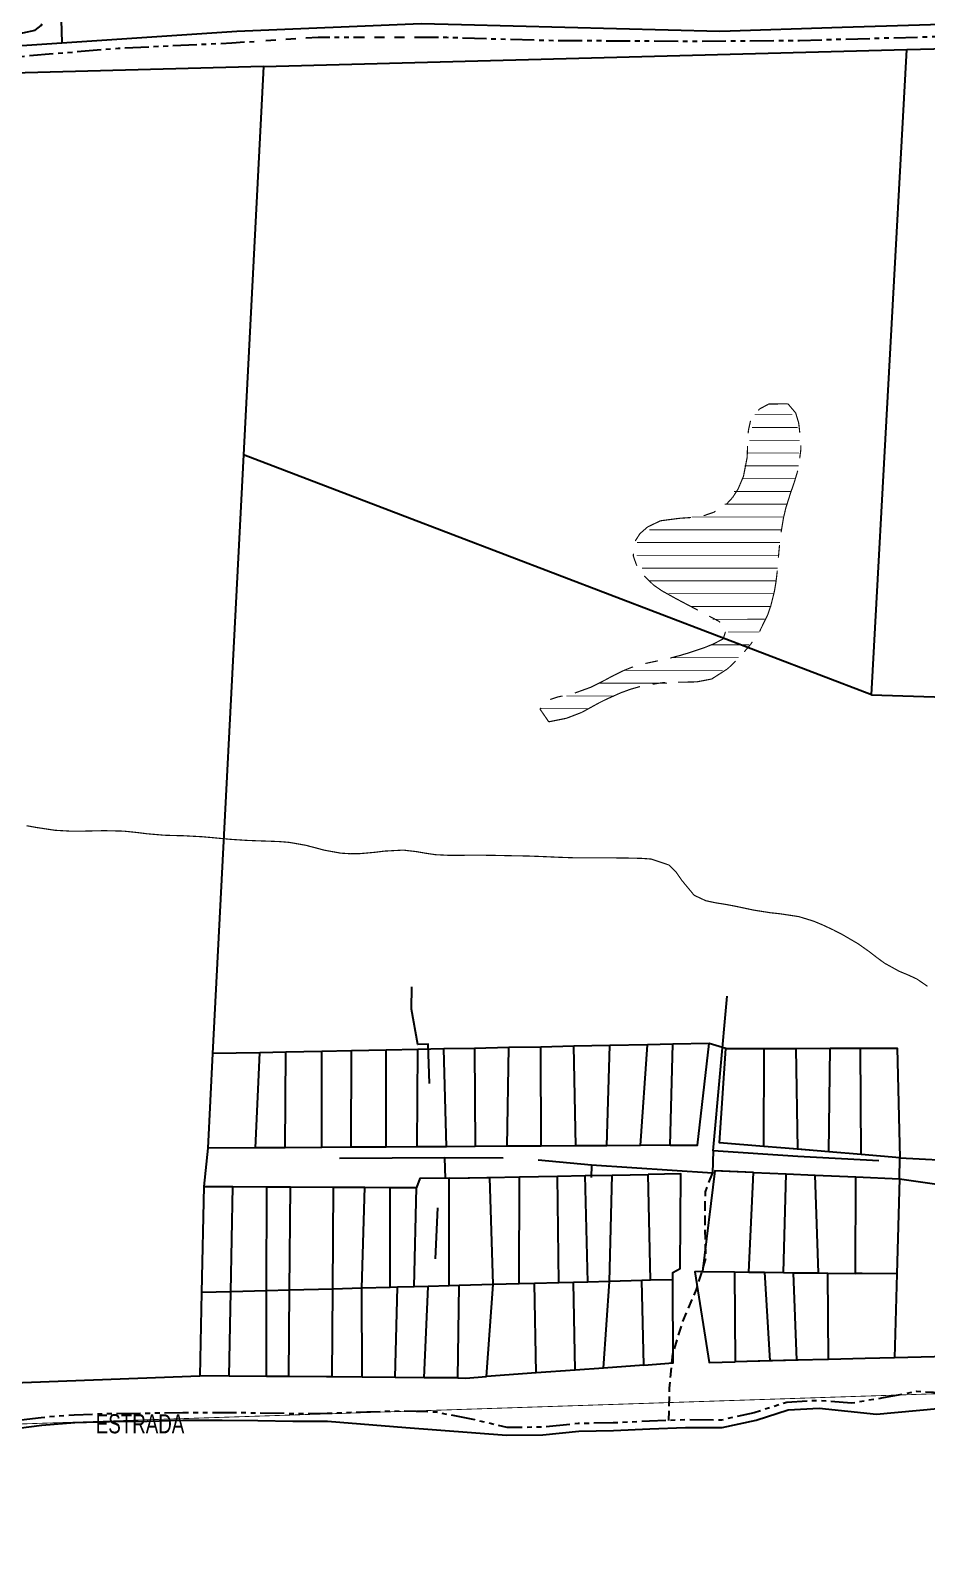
# Model space of a CAD drawing. Extents: x 204381 to 207261, y 4847713 to 4851061.
# Drawn here: x 204759.9 to 204900.2, y 4848399.6 to 4848637 of the extents above; entities that cross this region are included whole.
import ezdxf

# ---------------------------------------------------------------- set-up
doc = ezdxf.new("R2010")
doc.units = 0
doc.header["$LTSCALE"] = 1.5
doc.header["$MEASUREMENT"] = 0
doc.linetypes.add('PHANTOMX2', pattern=[5, 2.5, -0.5, 0.5, -0.5, 0.5, -0.5])
doc.linetypes.add('TRACO_15', pattern=[3, 2, -1])
for name, color, linetype in [('CD-MALHA-LOTES', 40, 'CONTINUOUS'), ('HD-CURSO-PERENE', 170, 'CONTINUOUS'), ('HD-HACH-HIDROG', 160, 'CONTINUOUS'), ('HD-LAGOS-INTER', 170, 'CONTINUOUS'), ('LM-LIM-SETOR-FISCAL', 7, 'CONTINUOUS'), ('RU-QUADRAS', 210, 'CONTINUOUS'), ('SV-CAMINHO-TRILHA', 20, 'CONTINUOUS'), ('SV-EIXO-ROD-ESTR', 7, 'CONTINUOUS'), ('SV-EIXO-RUA-N-PAV', 6, 'CONTINUOUS'), ('SV-EST-M-N-PAV', 1, 'PHANTOMX2'), ('SV-ESTIVAS', 7, 'CONTINUOUS'), ('SV-RUA-NAO-PAV-S-GUIA-C-GUIA', 7, 'PHANTOMX2'), ('SV-TXT-EST-M-N-PAV', 7, 'CONTINUOUS')]:
    doc.layers.add(name, color=color, linetype=linetype)
doc.styles.add('ARIAL', font='ARIAL.TTF')
doc.linetypes.add('Limite', pattern='A,20,-3,[130,ltypeshp.shx,S=6.35,R=0,X=0,Y=0],-3,20', length=46)

# ---------------------------------------------------------------- blocks, each defined once
blk = doc.blocks.new('*X24')
at = {"layer": 'HD-HACH-HIDROG', "const_width": 0.13}
for points in [[(204872.860734, 4848574.822153), (204879.998553, 4848574.822224)], [(204873.293567, 4848576.82219), (204879.172206, 4848576.822249)], [(204872.427901, 4848572.822115), (204880.334317, 4848572.822194)], [(204872.032366, 4848570.822078), (204880.232813, 4848570.82216)], [(204871.688321, 4848568.822042), (204880.131308, 4848568.822126)], [(204871.344276, 4848566.822005), (204879.601911, 4848566.822088)], [(204868.57536, 4848562.821912), (204878.362989, 4848562.82201)], [(204870.031524, 4848564.821959), (204878.950709, 4848564.822048)], [(204863.431216, 4848560.821827), (204877.93777, 4848560.821972)], [(204856.773566, 4848558.821728), (204877.512551, 4848558.821935)], [(204854.860233, 4848556.821676), (204877.210729, 4848556.821899)], [(204854.800304, 4848554.821642), (204877.028693, 4848554.821864)], [(204855.616264, 4848552.821617), (204876.846657, 4848552.821829)], [(204856.858115, 4848550.821597), (204876.530562, 4848550.821793)], [(204859.812484, 4848548.821593), (204876.196627, 4848548.821757)], [(204863.288764, 4848546.821595), (204875.657455, 4848546.821719)], [(204866.673034, 4848544.821596), (204874.821029, 4848544.821677)], [(204869.093837, 4848542.821587), (204873.984603, 4848542.821636)], [(204866.486204, 4848540.821528), (204872.389242, 4848540.821587)], [(204853.020409, 4848536.821327), (204868.27864, 4848536.82148)], [(204860.186096, 4848538.821432), (204870.783714, 4848538.821538)], [(204848.923754, 4848534.821253), (204859.565701, 4848534.82136)], [(204843.786679, 4848532.821169), (204851.218235, 4848532.821243)], [(204839.744784, 4848530.821095), (204847.298475, 4848530.821171)]]:
    blk.add_lwpolyline(points, dxfattribs=at)
blk = doc.blocks.new('*X35')
at = {"layer": 'HD-HACH-HIDROG', "const_width": 0.13}
for points in [[(204872.860734, 4848574.822153), (204879.998553, 4848574.822224)], [(204873.293567, 4848576.82219), (204879.172206, 4848576.822249)], [(204872.427901, 4848572.822115), (204880.334317, 4848572.822194)], [(204872.032366, 4848570.822078), (204880.232813, 4848570.82216)], [(204871.688321, 4848568.822042), (204880.131308, 4848568.822126)], [(204871.344276, 4848566.822005), (204879.601911, 4848566.822088)], [(204868.57536, 4848562.821912), (204878.362989, 4848562.82201)], [(204870.031524, 4848564.821959), (204878.950709, 4848564.822048)], [(204863.431216, 4848560.821827), (204877.93777, 4848560.821972)], [(204856.773566, 4848558.821728), (204877.512551, 4848558.821935)], [(204854.860233, 4848556.821676), (204877.210729, 4848556.821899)], [(204854.800304, 4848554.821642), (204877.028693, 4848554.821864)], [(204855.616264, 4848552.821617), (204876.846657, 4848552.821829)], [(204856.858115, 4848550.821597), (204876.530562, 4848550.821793)], [(204859.812484, 4848548.821593), (204876.196627, 4848548.821757)], [(204863.288764, 4848546.821595), (204875.657455, 4848546.821719)], [(204866.673034, 4848544.821596), (204874.821029, 4848544.821677)], [(204869.093837, 4848542.821587), (204873.984603, 4848542.821636)], [(204866.486204, 4848540.821528), (204872.389242, 4848540.821587)], [(204853.020409, 4848536.821327), (204868.27864, 4848536.82148)], [(204860.186096, 4848538.821432), (204870.783714, 4848538.821538)], [(204848.923754, 4848534.821253), (204859.565701, 4848534.82136)], [(204843.786679, 4848532.821169), (204851.218235, 4848532.821243)], [(204839.744784, 4848530.821095), (204847.298475, 4848530.821171)]]:
    blk.add_lwpolyline(points, dxfattribs=at)

msp = doc.modelspace()

# ---------------------------------------------------------------- linework, layer by layer
at = {"layer": 'CD-MALHA-LOTES'}
for points in [[(204897.1, 4848633.96), (204911.9, 4848634.35)], [(204796.42, 4848631.3), (204897.1, 4848633.96)], [(204891.54, 4848533.02), (204897.1, 4848633.96)], [(204796.42, 4848631.3), (204690.33, 4848628.49), (204691.88, 4848607.22), (204693.74, 4848567.6), (204694.41, 4848538.18), (204694.42, 4848504.26), (204687.26, 4848471.66), (204682.91, 4848456.48), (204671.28, 4848422.09), (204786.45, 4848426.43)], [(204796.42, 4848631.3), (204793.28, 4848570.55)], [(204793.28, 4848570.55), (204788.43, 4848476.85)], [(204891.54, 4848533.02), (204793.28, 4848570.55)], [(204891.54, 4848533.02), (204906.34, 4848532.53)], [(204815.6, 4848477.4), (204810.18, 4848477.29)], [(204820.54, 4848477.5), (204815.6, 4848477.4)], [(204815.61, 4848462.23), (204815.6, 4848477.4)], [(204820.43, 4848462.26), (204820.54, 4848477.5)], [(204824.63, 4848477.59), (204820.54, 4848477.5)], [(204829.43, 4848477.68), (204824.63, 4848477.59)], [(204825.05, 4848462.29), (204824.63, 4848477.59)], [(204834.82, 4848477.79), (204829.43, 4848477.68)], [(204829.43, 4848477.68), (204829.55, 4848462.32)], [(204834.51, 4848462.35), (204834.82, 4848477.79)], [(204839.79, 4848477.89), (204834.82, 4848477.79)], [(204844.98, 4848478), (204839.79, 4848477.89)], [(204839.85, 4848462.39), (204839.79, 4848477.89)], [(204850.6, 4848478.11), (204844.98, 4848478)], [(204845.27, 4848462.42), (204844.98, 4848478)], [(204850.14, 4848462.45), (204850.6, 4848478.11)], [(204856.52, 4848478.23), (204850.6, 4848478.11)], [(204855.4, 4848462.48), (204856.52, 4848478.23)], [(204860.46, 4848478.31), (204856.52, 4848478.23)], [(204860.03, 4848462.51), (204864.34, 4848462.54), (204866.13, 4848478.43)], [(204860.03, 4848462.51), (204860.46, 4848478.31)], [(204866.13, 4848478.43), (204860.46, 4848478.31)], [(204868.74, 4848477.66), (204866.13, 4848478.43)], [(204874.7, 4848462.32), (204867.77, 4848462.9), (204868.74, 4848477.66)], [(204868.74, 4848477.66), (204874.75, 4848477.67)], [(204874.7, 4848462.32), (204874.75, 4848477.67)], [(204874.75, 4848477.67), (204879.76, 4848477.68)], [(204879.76, 4848477.68), (204885.11, 4848477.69)], [(204880.03, 4848461.88), (204879.76, 4848477.68)], [(204884.86, 4848461.48), (204885.11, 4848477.69)], [(204885.11, 4848477.69), (204889.82, 4848477.69)], [(204889.82, 4848477.69), (204895.56, 4848477.7), (204896.01, 4848460.55)], [(204889.92, 4848461.06), (204889.82, 4848477.69)], [(204788.43, 4848476.85), (204787.67, 4848462.05)], [(204795.8, 4848477), (204788.43, 4848476.85)], [(204795.16, 4848462.1), (204795.8, 4848477)], [(204799.88, 4848477.08), (204795.8, 4848477)], [(204799.78, 4848462.13), (204799.88, 4848477.08)], [(204805.51, 4848477.2), (204799.88, 4848477.08)], [(204810.18, 4848477.29), (204805.51, 4848477.2)], [(204805.51, 4848462.17), (204805.51, 4848477.2)], [(204810.13, 4848462.2), (204810.18, 4848477.29)], [(204787.67, 4848462.05), (204787.05, 4848456.06)], [(204795.16, 4848462.1), (204787.67, 4848462.05)], [(204799.78, 4848462.13), (204795.16, 4848462.1)], [(204805.51, 4848462.17), (204799.78, 4848462.13)], [(204810.13, 4848462.2), (204805.51, 4848462.17)], [(204815.61, 4848462.23), (204810.13, 4848462.2)], [(204820.43, 4848462.26), (204815.61, 4848462.23)], [(204825.05, 4848462.29), (204820.43, 4848462.26)], [(204829.55, 4848462.32), (204825.05, 4848462.29)], [(204834.51, 4848462.35), (204829.55, 4848462.32)], [(204839.85, 4848462.39), (204834.51, 4848462.35)], [(204845.27, 4848462.42), (204839.85, 4848462.39)], [(204850.14, 4848462.45), (204845.27, 4848462.42)], [(204855.4, 4848462.48), (204850.14, 4848462.45)], [(204860.03, 4848462.51), (204855.4, 4848462.48)], [(204880.03, 4848461.88), (204874.7, 4848462.32)], [(204884.86, 4848461.48), (204880.03, 4848461.88)], [(204889.92, 4848461.06), (204884.86, 4848461.48)], [(204896.01, 4848460.55), (204889.92, 4848461.06)], [(204873.09, 4848458.24), (204867.06, 4848458.49), (204865.11, 4848442.76)], [(204895.91, 4848457.27), (204896.01, 4848460.55)], [(204896.01, 4848460.55), (204916.1, 4848459.51)], [(204787.05, 4848456.06), (204786.71, 4848439.46)], [(204787.05, 4848456.06), (204791.62, 4848456.04)], [(204791.29, 4848439.58), (204791.62, 4848456.04)], [(204791.62, 4848456.04), (204796.91, 4848456.02)], [(204825.48, 4848457.38), (204820.88, 4848457.3), (204820.37, 4848455.91)], [(204825.45, 4848440.52), (204825.48, 4848457.38)], [(204825.48, 4848457.38), (204831.84, 4848457.49)], [(204831.84, 4848457.49), (204836.47, 4848457.58)], [(204832.36, 4848440.71), (204831.84, 4848457.49)], [(204836.42, 4848440.82), (204836.47, 4848457.58)], [(204836.47, 4848457.58), (204842.41, 4848457.68)], [(204842.41, 4848457.68), (204846.75, 4848457.76)], [(204842.6, 4848440.99), (204842.41, 4848457.68)], [(204846.75, 4848457.76), (204850.98, 4848457.84)], [(204847.18, 4848441.12), (204846.75, 4848457.76)], [(204850.56, 4848441.21), (204850.98, 4848457.84)], [(204850.98, 4848457.84), (204856.61, 4848457.94)], [(204860.46, 4848441.48), (204860.45, 4848442.6), (204861.63, 4848443.22), (204861.73, 4848458.03), (204856.61, 4848457.94)], [(204856.98, 4848441.39), (204856.61, 4848457.94)], [(204872.34, 4848442.67), (204873.09, 4848458.24)], [(204873.09, 4848458.24), (204878.19, 4848458.02)], [(204877.76, 4848442.6), (204878.19, 4848458.02)], [(204878.19, 4848458.02), (204882.74, 4848457.83)], [(204882.74, 4848457.83), (204889.11, 4848457.56)], [(204883.24, 4848442.53), (204882.74, 4848457.83)], [(204889.06, 4848442.46), (204889.11, 4848457.56)], [(204889.11, 4848457.56), (204895.91, 4848457.27)], [(204895.91, 4848457.27), (204895.51, 4848442.38)], [(204895.91, 4848457.27), (204905.45, 4848455.92)], [(204796.88, 4848439.74), (204796.91, 4848456.02)], [(204796.91, 4848456.02), (204800.61, 4848456)], [(204800.47, 4848439.84), (204800.61, 4848456)], [(204800.61, 4848456), (204807.37, 4848455.97)], [(204807.26, 4848440.02), (204807.37, 4848455.97)], [(204807.37, 4848455.97), (204812.26, 4848455.95)], [(204811.79, 4848440.15), (204812.26, 4848455.95)], [(204812.26, 4848455.95), (204816.21, 4848455.93)], [(204816.21, 4848455.93), (204820.37, 4848455.91)], [(204816.23, 4848440.27), (204816.21, 4848455.93)], [(204819.96, 4848440.37), (204820.37, 4848455.91)], [(204865.11, 4848442.76), (204863.88, 4848442.71), (204866.14, 4848428.51), (204870.2, 4848428.62)], [(204865.11, 4848442.76), (204870.09, 4848442.7)], [(204870.09, 4848442.7), (204870.2, 4848428.62)], [(204870.09, 4848442.7), (204872.34, 4848442.67)], [(204872.34, 4848442.67), (204874.79, 4848442.64)], [(204874.79, 4848442.64), (204875.65, 4848428.76)], [(204874.79, 4848442.64), (204877.76, 4848442.6)], [(204877.76, 4848442.6), (204879.37, 4848442.58)], [(204879.85, 4848428.87), (204879.37, 4848442.58)], [(204879.37, 4848442.58), (204883.24, 4848442.53)], [(204883.24, 4848442.53), (204884.7, 4848442.51)], [(204884.85, 4848429), (204884.7, 4848442.51)], [(204884.7, 4848442.51), (204889.06, 4848442.46)], [(204895.51, 4848442.38), (204890.1, 4848442.45), (204889.06, 4848442.46)], [(204895.51, 4848442.38), (204895.16, 4848429.27)], [(204786.71, 4848439.46), (204786.45, 4848426.43)], [(204791.29, 4848439.58), (204786.71, 4848439.46)], [(204791.02, 4848426.4), (204791.29, 4848439.58)], [(204796.88, 4848439.74), (204791.29, 4848439.58)], [(204796.86, 4848426.35), (204796.88, 4848439.74)], [(204800.47, 4848439.84), (204796.88, 4848439.74)], [(204800.36, 4848426.32), (204800.47, 4848439.84)], [(204807.26, 4848440.02), (204800.47, 4848439.84)], [(204807.17, 4848426.26), (204807.26, 4848440.02)], [(204811.79, 4848440.15), (204807.26, 4848440.02)], [(204816.23, 4848440.27), (204811.79, 4848440.15)], [(204811.82, 4848426.22), (204811.79, 4848440.15)], [(204817.38, 4848440.3), (204816.23, 4848440.27)], [(204817.03, 4848426.18), (204817.38, 4848440.3)], [(204819.96, 4848440.37), (204817.38, 4848440.3)], [(204822.16, 4848440.43), (204819.96, 4848440.37)], [(204821.55, 4848426.14), (204822.16, 4848440.43)], [(204825.45, 4848440.52), (204822.16, 4848440.43)], [(204827.01, 4848440.56), (204825.45, 4848440.52)], [(204826.79, 4848426.1), (204827.01, 4848440.56)], [(204832.36, 4848440.71), (204827.01, 4848440.56)], [(204831.28, 4848426.33), (204832.36, 4848440.71)], [(204836.42, 4848440.82), (204832.36, 4848440.71)], [(204838.82, 4848440.89), (204836.42, 4848440.82)], [(204842.6, 4848440.99), (204838.82, 4848440.89)], [(204839.08, 4848426.89), (204838.82, 4848440.89)], [(204844.92, 4848441.06), (204842.6, 4848440.99)], [(204847.18, 4848441.12), (204844.92, 4848441.06)], [(204845.17, 4848427.34), (204844.92, 4848441.06)], [(204850.56, 4848441.21), (204847.18, 4848441.12)], [(204849.6, 4848427.66), (204850.56, 4848441.21)], [(204855.63, 4848441.35), (204850.56, 4848441.21)], [(204856.98, 4848441.39), (204855.63, 4848441.35)], [(204855.94, 4848428.12), (204855.63, 4848441.35)], [(204855.94, 4848428.12), (204860.51, 4848428.46), (204860.46, 4848441.48)], [(204860.46, 4848441.48), (204856.98, 4848441.39)], [(204849.6, 4848427.66), (204845.17, 4848427.34)], [(204855.94, 4848428.12), (204849.6, 4848427.66)], [(204875.65, 4848428.76), (204870.2, 4848428.62)], [(204879.85, 4848428.87), (204875.65, 4848428.76)], [(204884.85, 4848429), (204879.85, 4848428.87)], [(204895.16, 4848429.27), (204890.55, 4848429.15), (204884.85, 4848429)], [(204905.53, 4848429.54), (204895.16, 4848429.27)], [(204791.02, 4848426.4), (204786.45, 4848426.43)], [(204796.86, 4848426.35), (204791.02, 4848426.4)], [(204800.36, 4848426.32), (204796.86, 4848426.35)], [(204807.17, 4848426.26), (204800.36, 4848426.32)], [(204811.82, 4848426.22), (204807.17, 4848426.26)], [(204817.03, 4848426.18), (204811.82, 4848426.22)], [(204821.55, 4848426.14), (204817.03, 4848426.18)], [(204826.79, 4848426.1), (204821.55, 4848426.14)], [(204826.79, 4848426.1), (204828.01, 4848426.09), (204831.28, 4848426.33)], [(204839.08, 4848426.89), (204831.28, 4848426.33)], [(204845.17, 4848427.34), (204839.08, 4848426.89)]]:
    msp.add_lwpolyline(points, dxfattribs=at)
at = {"layer": 'HD-CURSO-PERENE', "const_width": 0.18, "flags": 128}
msp.add_lwpolyline([(204900.32, 4848487.39), (204898.64, 4848488.54), (204897.27, 4848489.17), (204895.87, 4848489.75), (204893.59, 4848491.01), (204892.38, 4848491.9), (204891.19, 4848492.82), (204889.45, 4848494.05), (204886.86, 4848495.56), (204885.52, 4848496.24), (204883.89, 4848497), (204882.5, 4848497.58), (204880.19, 4848498.29), (204877.22, 4848498.74), (204875.73, 4848498.9), (204873.12, 4848499.31), (204870.2, 4848499.93), (204868.7, 4848500.21), (204867.12, 4848500.46), (204865.62, 4848500.78), (204863.8, 4848501.63), (204861.88, 4848503.95), (204861, 4848505.22), (204859.86, 4848506.36), (204857.08, 4848507.3), (204855.51, 4848507.41), (204853.21, 4848507.46), (204850.24, 4848507.49), (204847.95, 4848507.49), (204846.45, 4848507.49), (204844.95, 4848507.5), (204842.79, 4848507.57), (204839.8, 4848507.7), (204837.64, 4848507.78), (204836.14, 4848507.8), (204834.64, 4848507.83), (204832.23, 4848507.88), (204829.23, 4848507.92), (204827.18, 4848507.88), (204825.68, 4848507.87), (204823.33, 4848507.98), (204821.84, 4848508.2), (204820.35, 4848508.46), (204818.27, 4848508.7), (204815.29, 4848508.54), (204813.79, 4848508.35), (204811.51, 4848508.15), (204810, 4848508.13), (204808.51, 4848508.22), (204805.9, 4848508.69), (204804.45, 4848509.08), (204802.99, 4848509.46), (204800.42, 4848509.91), (204798.92, 4848510.03), (204797.42, 4848510.09), (204795.29, 4848510.16), (204793.79, 4848510.22), (204791.29, 4848510.38), (204788.3, 4848510.66), (204786.81, 4848510.79), (204783.83, 4848510.95), (204782.33, 4848510.98), (204780.83, 4848511.03), (204778.13, 4848511.26), (204776.64, 4848511.45), (204774.52, 4848511.67), (204771.52, 4848511.74), (204770.02, 4848511.71), (204767.76, 4848511.66), (204766.26, 4848511.66), (204763.76, 4848511.8), (204760.8, 4848512.25), (204759.32, 4848512.52)], dxfattribs=at)
msp.add_lwpolyline([(204900.32, 4848487.39), (204898.64, 4848488.54), (204897.27, 4848489.17), (204895.87, 4848489.75), (204893.59, 4848491.01), (204892.38, 4848491.9), (204891.19, 4848492.82), (204889.45, 4848494.05), (204886.86, 4848495.56), (204885.52, 4848496.24), (204883.89, 4848497), (204882.5, 4848497.58), (204880.19, 4848498.29), (204877.22, 4848498.74), (204875.73, 4848498.9), (204873.12, 4848499.31), (204870.2, 4848499.93), (204868.7, 4848500.21), (204867.12, 4848500.46), (204865.62, 4848500.78), (204863.8, 4848501.63), (204861.88, 4848503.95), (204861, 4848505.22), (204859.86, 4848506.36), (204857.08, 4848507.3), (204855.51, 4848507.41), (204853.21, 4848507.46), (204850.24, 4848507.49), (204847.95, 4848507.49), (204846.45, 4848507.49), (204844.95, 4848507.5), (204842.79, 4848507.57), (204839.8, 4848507.7), (204837.64, 4848507.78), (204836.14, 4848507.8), (204834.64, 4848507.83), (204832.23, 4848507.88), (204829.23, 4848507.92), (204827.18, 4848507.88), (204825.68, 4848507.87), (204823.33, 4848507.98), (204821.84, 4848508.2), (204820.35, 4848508.46), (204818.27, 4848508.7), (204815.29, 4848508.54), (204813.79, 4848508.35), (204811.51, 4848508.15), (204810, 4848508.13), (204808.51, 4848508.22), (204805.9, 4848508.69), (204804.45, 4848509.08), (204802.99, 4848509.46), (204800.42, 4848509.91), (204798.92, 4848510.03), (204797.42, 4848510.09), (204795.29, 4848510.16), (204793.79, 4848510.22), (204791.29, 4848510.38), (204788.3, 4848510.66), (204786.81, 4848510.79), (204783.83, 4848510.95), (204782.33, 4848510.98), (204780.83, 4848511.03), (204778.13, 4848511.26), (204776.64, 4848511.45), (204774.52, 4848511.67), (204771.52, 4848511.74), (204770.02, 4848511.71), (204767.76, 4848511.66), (204766.26, 4848511.66), (204763.76, 4848511.8), (204760.8, 4848512.25), (204759.32, 4848512.52)], dxfattribs=at)
at = {"layer": 'HD-LAGOS-INTER', "const_width": 0.18, "flags": 128}
for points in [[(204873.98, 4848577.69), (204873.84, 4848577.49)], [(204873.98, 4848577.69), (204873.84, 4848577.49)], [(204874.64, 4848578.05), (204873.98, 4848577.69)], [(204874.64, 4848578.05), (204873.98, 4848577.69)], [(204875.46, 4848578.49), (204874.64, 4848578.05)], [(204875.46, 4848578.49), (204874.64, 4848578.05)], [(204875.53, 4848578.49), (204875.46, 4848578.49)], [(204875.53, 4848578.49), (204875.46, 4848578.49)], [(204878.46, 4848578.54), (204875.53, 4848578.49)], [(204878.46, 4848578.54), (204875.53, 4848578.49)], [(204878.51, 4848578.49), (204878.46, 4848578.54)], [(204878.51, 4848578.49), (204878.46, 4848578.54)], [(204879.68, 4848577.11), (204878.51, 4848578.49)], [(204879.68, 4848577.11), (204878.51, 4848578.49)], [(204879.74, 4848576.93), (204879.68, 4848577.11)], [(204879.74, 4848576.93), (204879.68, 4848577.11)], [(204872.41, 4848574.92), (204872.28, 4848574.35)], [(204872.41, 4848574.92), (204872.28, 4848574.35)], [(204872.61, 4848575.82), (204872.41, 4848574.92)], [(204872.61, 4848575.82), (204872.41, 4848574.92)], [(204872.65, 4848575.88), (204872.61, 4848575.82)], [(204872.65, 4848575.88), (204872.61, 4848575.82)], [(204880.15, 4848575.56), (204879.74, 4848576.93)], [(204880.15, 4848575.56), (204879.74, 4848576.93)], [(204880.22, 4848574.99), (204880.15, 4848575.56)], [(204880.22, 4848574.99), (204880.15, 4848575.56)], [(204880.33, 4848574), (204880.22, 4848574.99)], [(204880.33, 4848574), (204880.22, 4848574.99)], [(204872.28, 4848574.35), (204872.26, 4848573.93)], [(204872.28, 4848574.35), (204872.26, 4848573.93)], [(204872.09, 4848570.13), (204871.67, 4848567.98)], [(204872.09, 4848570.13), (204871.67, 4848567.98)], [(204872.12, 4848570.93), (204872.09, 4848570.13)], [(204872.12, 4848570.93), (204872.09, 4848570.13)], [(204872.16, 4848571.93), (204872.12, 4848570.93)], [(204872.16, 4848571.93), (204872.12, 4848570.93)], [(204880.32, 4848570.02), (204880.45, 4848571.01)], [(204880.32, 4848570.02), (204880.45, 4848571.01)], [(204880.45, 4848571.01), (204880.48, 4848571.26)], [(204880.45, 4848571.01), (204880.48, 4848571.26)], [(204880.48, 4848571.26), (204880.48, 4848572.01)], [(204880.48, 4848571.26), (204880.48, 4848572.01)], [(204871.67, 4848567.98), (204871.52, 4848567.2)], [(204871.67, 4848567.98), (204871.52, 4848567.2)], [(204879.47, 4848566.25), (204880.01, 4848568.05)], [(204879.47, 4848566.25), (204880.01, 4848568.05)], [(204870.66, 4848565.18), (204870.11, 4848564.33)], [(204870.66, 4848565.18), (204870.11, 4848564.33)], [(204871.05, 4848566.08), (204870.66, 4848565.18)], [(204871.05, 4848566.08), (204870.66, 4848565.18)], [(204871.52, 4848567.2), (204871.05, 4848566.08)], [(204871.52, 4848567.2), (204871.05, 4848566.08)], [(204878.97, 4848564.82), (204879.43, 4848566.13)], [(204878.97, 4848564.82), (204879.43, 4848566.13)], [(204879.43, 4848566.13), (204879.47, 4848566.25)], [(204879.43, 4848566.13), (204879.47, 4848566.25)], [(204869.83, 4848563.89), (204868.83, 4848562.8)], [(204869.83, 4848563.89), (204868.83, 4848562.8)], [(204870.11, 4848564.33), (204869.83, 4848563.89)], [(204870.11, 4848564.33), (204869.83, 4848563.89)], [(204878.15, 4848562.25), (204878.78, 4848564.24)], [(204878.15, 4848562.25), (204878.78, 4848564.24)], [(204878.78, 4848564.24), (204878.97, 4848564.82)], [(204878.78, 4848564.24), (204878.97, 4848564.82)], [(204861.51, 4848560.62), (204859.32, 4848560.33)], [(204861.51, 4848560.62), (204859.32, 4848560.33)], [(204862.3, 4848560.67), (204861.51, 4848560.62)], [(204862.3, 4848560.67), (204861.51, 4848560.62)], [(204863.3, 4848560.74), (204862.3, 4848560.67)], [(204863.3, 4848560.74), (204862.3, 4848560.67)], [(204865.44, 4848561.07), (204865.27, 4848561.04)], [(204865.44, 4848561.07), (204865.27, 4848561.04)], [(204866.23, 4848561.34), (204865.44, 4848561.07)], [(204866.23, 4848561.34), (204865.44, 4848561.07)], [(204866.87, 4848561.55), (204866.23, 4848561.34)], [(204866.87, 4848561.55), (204866.23, 4848561.34)], [(204867.14, 4848561.73), (204866.87, 4848561.55)], [(204867.14, 4848561.73), (204866.87, 4848561.55)], [(204877.73, 4848560.39), (204877.8, 4848560.79)], [(204877.73, 4848560.39), (204877.8, 4848560.79)], [(204877.8, 4848560.79), (204877.94, 4848561.36)], [(204877.8, 4848560.79), (204877.94, 4848561.36)], [(204877.94, 4848561.36), (204878.15, 4848562.25)], [(204877.94, 4848561.36), (204878.15, 4848562.25)], [(204855.31, 4848558.21), (204854.57, 4848557.06)], [(204855.31, 4848558.21), (204854.57, 4848557.06)], [(204855.79, 4848558.63), (204855.31, 4848558.21)], [(204855.79, 4848558.63), (204855.31, 4848558.21)], [(204856.51, 4848559.26), (204855.79, 4848558.63)], [(204856.51, 4848559.26), (204855.79, 4848558.63)], [(204856.54, 4848559.28), (204856.51, 4848559.26)], [(204856.54, 4848559.28), (204856.51, 4848559.26)], [(204858.54, 4848560.23), (204856.54, 4848559.28)], [(204858.54, 4848560.23), (204856.54, 4848559.28)], [(204859.32, 4848560.33), (204858.54, 4848560.23)], [(204859.32, 4848560.33), (204858.54, 4848560.23)], [(204877.4, 4848558.41), (204877.73, 4848560.39)], [(204877.4, 4848558.41), (204877.73, 4848560.39)], [(204877.08, 4848555.58), (204877.16, 4848556.43)], [(204877.08, 4848555.58), (204877.16, 4848556.43)], [(204854.3, 4848555.1), (204854.27, 4848554.73)], [(204854.3, 4848555.1), (204854.27, 4848554.73)], [(204854.27, 4848554.73), (204854.48, 4848554.13)], [(204854.27, 4848554.73), (204854.48, 4848554.13)], [(204854.48, 4848554.13), (204854.79, 4848553.28)], [(204854.48, 4848554.13), (204854.79, 4848553.28)], [(204854.79, 4848553.28), (204854.83, 4848553.2)], [(204854.79, 4848553.28), (204854.83, 4848553.2)], [(204876.98, 4848554.44), (204877.07, 4848555.43)], [(204876.98, 4848554.44), (204877.07, 4848555.43)], [(204877.07, 4848555.43), (204877.08, 4848555.58)], [(204877.07, 4848555.43), (204877.08, 4848555.58)], [(204856, 4848551.59), (204857.43, 4848550.19)], [(204856, 4848551.59), (204857.43, 4848550.19)], [(204876.59, 4848550.58), (204876.7, 4848551.45)], [(204876.59, 4848550.58), (204876.7, 4848551.45)], [(204876.7, 4848551.45), (204876.77, 4848552.07)], [(204876.7, 4848551.45), (204876.77, 4848552.07)], [(204876.77, 4848552.07), (204876.81, 4848552.44)], [(204876.77, 4848552.07), (204876.81, 4848552.44)], [(204857.43, 4848550.19), (204857.44, 4848550.17)], [(204857.43, 4848550.19), (204857.44, 4848550.17)], [(204857.44, 4848550.17), (204858.25, 4848549.62)], [(204857.44, 4848550.17), (204858.25, 4848549.62)], [(204858.25, 4848549.62), (204858.7, 4848549.3)], [(204858.25, 4848549.62), (204858.7, 4848549.3)], [(204858.7, 4848549.3), (204860.84, 4848548.11)], [(204858.7, 4848549.3), (204860.84, 4848548.11)], [(204876.19, 4848548.5), (204876.34, 4848549.1)], [(204876.19, 4848548.5), (204876.34, 4848549.1)], [(204876.34, 4848549.1), (204876.57, 4848550.46)], [(204876.34, 4848549.1), (204876.57, 4848550.46)], [(204876.57, 4848550.46), (204876.59, 4848550.58)], [(204876.57, 4848550.46), (204876.59, 4848550.58)], [(204860.84, 4848548.11), (204860.95, 4848548.05)], [(204860.84, 4848548.11), (204860.95, 4848548.05)], [(204860.95, 4848548.05), (204862.61, 4848547.17)], [(204860.95, 4848548.05), (204862.61, 4848547.17)], [(204862.61, 4848547.17), (204863.41, 4848546.75)], [(204862.61, 4848547.17), (204863.41, 4848546.75)], [(204863.41, 4848546.75), (204864.38, 4848546.24)], [(204863.41, 4848546.75), (204864.38, 4848546.24)], [(204875.3, 4848545.49), (204875.67, 4848546.57)], [(204875.3, 4848545.49), (204875.67, 4848546.57)], [(204875.67, 4848546.57), (204875.79, 4848546.91)], [(204875.67, 4848546.57), (204875.79, 4848546.91)], [(204875.79, 4848546.91), (204876.19, 4848548.5)], [(204875.79, 4848546.91), (204876.19, 4848548.5)], [(204866.14, 4848545.31), (204867.03, 4848544.84)], [(204866.14, 4848545.31), (204867.03, 4848544.84)], [(204867.03, 4848544.84), (204867.61, 4848544.53)], [(204867.03, 4848544.84), (204867.61, 4848544.53)], [(204867.61, 4848544.53), (204867.88, 4848544.33)], [(204867.61, 4848544.53), (204867.88, 4848544.33)], [(204874.04, 4848542.92), (204874.92, 4848544.72)], [(204874.04, 4848542.92), (204874.92, 4848544.72)], [(204874.92, 4848544.72), (204875.3, 4848545.49)], [(204874.92, 4848544.72), (204875.3, 4848545.49)], [(204868.35, 4848541.76), (204867.61, 4848541.37)], [(204868.35, 4848541.76), (204867.61, 4848541.37)], [(204868.4, 4848541.92), (204868.35, 4848541.76)], [(204868.4, 4848541.92), (204868.35, 4848541.76)], [(204868.7, 4848542.87), (204868.4, 4848541.92)], [(204868.7, 4848542.87), (204868.4, 4848541.92)], [(204861.58, 4848539.15), (204861.04, 4848539.01)], [(204861.58, 4848539.15), (204861.04, 4848539.01)], [(204862, 4848539.28), (204861.58, 4848539.15)], [(204862, 4848539.28), (204861.58, 4848539.15)], [(204863.02, 4848539.58), (204862, 4848539.28)], [(204863.02, 4848539.58), (204862, 4848539.28)], [(204863.91, 4848539.88), (204863.02, 4848539.58)], [(204863.91, 4848539.88), (204863.02, 4848539.58)], [(204865.3, 4848540.34), (204863.91, 4848539.88)], [(204865.3, 4848540.34), (204863.91, 4848539.88)], [(204865.8, 4848540.54), (204865.3, 4848540.34)], [(204865.8, 4848540.54), (204865.3, 4848540.34)], [(204866.81, 4848540.95), (204865.8, 4848540.54)], [(204866.81, 4848540.95), (204865.8, 4848540.54)], [(204867.61, 4848541.37), (204866.81, 4848540.95)], [(204867.61, 4848541.37), (204866.81, 4848540.95)], [(204871.64, 4848539.73), (204871.69, 4848539.78)], [(204871.64, 4848539.73), (204871.69, 4848539.78)], [(204871.69, 4848539.78), (204872.29, 4848540.49)], [(204871.69, 4848539.78), (204872.29, 4848540.49)], [(204872.29, 4848540.49), (204872.66, 4848540.93)], [(204872.29, 4848540.49), (204872.66, 4848540.93)], [(204872.66, 4848540.93), (204872.9, 4848541.28)], [(204872.66, 4848540.93), (204872.9, 4848541.28)], [(204852.56, 4848536.7), (204851.49, 4848536.17)], [(204852.56, 4848536.7), (204851.49, 4848536.17)], [(204853.3, 4848537.01), (204852.56, 4848536.7)], [(204853.3, 4848537.01), (204852.56, 4848536.7)], [(204853.95, 4848537.27), (204853.3, 4848537.01)], [(204853.95, 4848537.27), (204853.3, 4848537.01)], [(204854.24, 4848537.36), (204853.95, 4848537.27)], [(204854.24, 4848537.36), (204853.95, 4848537.27)], [(204856.3, 4848537.93), (204856.17, 4848537.9)], [(204856.3, 4848537.93), (204856.17, 4848537.9)], [(204857.14, 4848538.11), (204856.3, 4848537.93)], [(204857.14, 4848538.11), (204856.3, 4848537.93)], [(204857.77, 4848538.24), (204857.14, 4848538.11)], [(204857.77, 4848538.24), (204857.14, 4848538.11)], [(204858.12, 4848538.32), (204857.77, 4848538.24)], [(204858.12, 4848538.32), (204857.77, 4848538.24)], [(204860.11, 4848538.76), (204860.07, 4848538.75)], [(204860.11, 4848538.76), (204860.07, 4848538.75)], [(204861.04, 4848539.01), (204860.11, 4848538.76)], [(204861.04, 4848539.01), (204860.11, 4848538.76)], [(204866.54, 4848535.47), (204868.8, 4848536.92)], [(204866.54, 4848535.47), (204868.8, 4848536.92)], [(204868.8, 4848536.92), (204869.03, 4848537.06)], [(204868.8, 4848536.92), (204869.03, 4848537.06)], [(204869.03, 4848537.06), (204869.56, 4848537.57)], [(204869.03, 4848537.06), (204869.56, 4848537.57)], [(204869.56, 4848537.57), (204870.15, 4848538.13)], [(204869.56, 4848537.57), (204870.15, 4848538.13)], [(204870.15, 4848538.13), (204870.27, 4848538.27)], [(204870.15, 4848538.13), (204870.27, 4848538.27)], [(204847.94, 4848534.33), (204847.68, 4848534.2)], [(204847.94, 4848534.33), (204847.68, 4848534.2)], [(204849.88, 4848535.32), (204847.94, 4848534.33)], [(204849.88, 4848535.32), (204847.94, 4848534.33)], [(204850.6, 4848535.71), (204849.88, 4848535.32)], [(204850.6, 4848535.71), (204849.88, 4848535.32)], [(204851.2, 4848536.03), (204850.6, 4848535.71)], [(204851.2, 4848536.03), (204850.6, 4848535.71)], [(204851.49, 4848536.17), (204851.2, 4848536.03)], [(204851.49, 4848536.17), (204851.2, 4848536.03)], [(204853.77, 4848533.85), (204855.33, 4848534.29)], [(204853.77, 4848533.85), (204855.33, 4848534.29)], [(204857.29, 4848534.65), (204858.28, 4848534.81)], [(204857.29, 4848534.65), (204858.28, 4848534.81)], [(204858.28, 4848534.81), (204858.73, 4848534.88)], [(204858.28, 4848534.81), (204858.73, 4848534.88)], [(204858.73, 4848534.88), (204859.27, 4848534.92)], [(204858.73, 4848534.88), (204859.27, 4848534.92)], [(204861.27, 4848534.98), (204862.27, 4848534.98)], [(204861.27, 4848534.98), (204862.27, 4848534.98)], [(204862.27, 4848534.98), (204862.73, 4848534.99)], [(204862.27, 4848534.98), (204862.73, 4848534.99)], [(204862.73, 4848534.99), (204863.27, 4848535)], [(204862.73, 4848534.99), (204863.27, 4848535)], [(204863.27, 4848535), (204864.25, 4848535.03)], [(204863.27, 4848535), (204864.25, 4848535.03)], [(204864.25, 4848535.03), (204866.23, 4848535.41)], [(204864.25, 4848535.03), (204866.23, 4848535.41)], [(204866.23, 4848535.41), (204866.54, 4848535.47)], [(204866.23, 4848535.41), (204866.54, 4848535.47)], [(204842.5, 4848532.67), (204841.27, 4848532.27)], [(204842.5, 4848532.67), (204841.27, 4848532.27)], [(204843.19, 4848532.82), (204842.5, 4848532.67)], [(204843.19, 4848532.82), (204842.5, 4848532.67)], [(204847.68, 4848534.2), (204845.13, 4848533.28)], [(204847.68, 4848534.2), (204845.13, 4848533.28)], [(204848.83, 4848531.69), (204849.73, 4848532.14)], [(204848.83, 4848531.69), (204849.73, 4848532.14)], [(204849.73, 4848532.14), (204850.18, 4848532.36)], [(204849.73, 4848532.14), (204850.18, 4848532.36)], [(204850.18, 4848532.36), (204851.55, 4848532.97)], [(204850.18, 4848532.36), (204851.55, 4848532.97)], [(204851.55, 4848532.97), (204852.36, 4848533.33)], [(204851.55, 4848532.97), (204852.36, 4848533.33)], [(204852.36, 4848533.33), (204853.41, 4848533.71)], [(204852.36, 4848533.33), (204853.41, 4848533.71)], [(204853.41, 4848533.71), (204853.77, 4848533.85)], [(204853.41, 4848533.71), (204853.77, 4848533.85)], [(204839.82, 4848530.95), (204839.66, 4848530.78)], [(204839.82, 4848530.95), (204839.66, 4848530.78)], [(204839.66, 4848530.78), (204840.67, 4848529.32)], [(204839.66, 4848530.78), (204840.67, 4848529.32)], [(204843.85, 4848529.34), (204845.22, 4848529.87)], [(204843.85, 4848529.34), (204845.22, 4848529.87)], [(204845.22, 4848529.87), (204845.57, 4848530)], [(204845.22, 4848529.87), (204845.57, 4848530)], [(204845.57, 4848530), (204846.15, 4848530.23)], [(204845.57, 4848530), (204846.15, 4848530.23)], [(204846.15, 4848530.23), (204846.21, 4848530.25)], [(204846.15, 4848530.23), (204846.21, 4848530.25)], [(204846.21, 4848530.25), (204847.96, 4848531.21)], [(204846.21, 4848530.25), (204847.96, 4848531.21)], [(204847.96, 4848531.21), (204848.83, 4848531.69)], [(204847.96, 4848531.21), (204848.83, 4848531.69)], [(204840.67, 4848529.32), (204841.04, 4848528.77)], [(204840.67, 4848529.32), (204841.04, 4848528.77)], [(204841.04, 4848528.77), (204843.33, 4848529.23)], [(204841.04, 4848528.77), (204843.33, 4848529.23)], [(204843.33, 4848529.23), (204843.85, 4848529.34)], [(204843.33, 4848529.23), (204843.85, 4848529.34)]]:
    msp.add_lwpolyline(points, dxfattribs=at)
at = {"layer": 'LM-LIM-SETOR-FISCAL', "linetype": 'Limite', "ltscale": 0.1, "const_width": 0.13, "flags": 128}
msp.add_lwpolyline([(206960.49, 4848346.74), (206519.68, 4848013.26), (206524.96, 4848001.52), (206186.17, 4847750.07), (206137.65, 4847714.77), (206055.88, 4847783.52), (206022.18, 4847808.19), (206018.12, 4847816.07), (206019.95, 4847830.66), (206053.3, 4847836.03), (206059.06, 4847868.43), (206040.45, 4847926.27), (206039.82, 4847951.17), (206026.44, 4847964.39), (205980.98, 4848000.04), (205948.86, 4848053.95), (205885.79, 4848047.59), (205885.38, 4848100.28), (205758.68, 4848087.81), (205748.41, 4848134.36), (205855.06, 4848144.19), (205857.54, 4848167.98), (205826.48, 4848206.22), (205791.25, 4848260.92), (205756.8, 4848299.01), (205692.97, 4848280.46), (205710.22, 4848439.16), (205051.32, 4848428.57), (204677.84, 4848416.25), (204661.89, 4848420.75), (204677.59, 4848456.68), (204685.73, 4848493.72), (204687.66, 4848576.43), (204676.79, 4848658.68), (204674.85, 4848798.87), (204665.61, 4849337.36), (204658.49, 4849545.69), (204657.02, 4849545.63), (204645.12, 4849704.28), (204643.71, 4849869.24), (204651.14, 4849927.22), (204647.62, 4849990.33), (204636.26, 4850264.54), (204381.83, 4850909.69), (204986.84, 4850806.73), (205140.83, 4850787.35), (205201.03, 4850796.27), (205245.63, 4850823.19), (205310.25, 4850896.98), (205324.08, 4850905.65), (205327.72, 4850908.15), (205339.74, 4850916.46), (205358.28, 4850945.44), (205381.54, 4850978.24), (205458.47, 4851060.64), (205958.1, 4850305), (206256.21, 4850261.19), (206296.36, 4850246.47), (206381.84, 4850187.26), (206402.35, 4850183.32), (206465.45, 4850155.1), (206438.69, 4850087.64), (206416.16, 4850016.08), (206422.43, 4850015.06), (206376.86, 4849879.93), (206318.97, 4849888.04), (206311.32, 4849828.25), (206177.89, 4849842.97), (206161.27, 4849779.77), (206627.66, 4849358.82), (206746.45, 4849445.1), (206955.53, 4849187.19), (207019.34, 4849111.98), (207025.31, 4849104.91), (207033.93, 4849094.44), (207048.4, 4849077.1), (207039.09, 4849069.24), (207026.18, 4849059.14), (207002.58, 4849038.25), (206981.71, 4849023.09), (206966.26, 4849011.39), (206958.44, 4849004.76), (206968.98, 4848989.87), (206978.67, 4848976.02), (207002.49, 4848944.75), (207008.79, 4848936.89), (207034.07, 4848905.39), (207054.15, 4848879.42), (207075.28, 4848852.41), (207089.04, 4848833.89), (207099.68, 4848804.07), (207108.98, 4848791.97), (207114.21, 4848785.08), (207138.58, 4848756.16), (207148.67, 4848740.27), (207162.16, 4848719.72), (207199.66, 4848661.86), (207214.13, 4848640.25), (207233.64, 4848611.27), (207250.42, 4848586.92), (207261.26, 4848571.24), (207169.66, 4848504.88), (207140.72, 4848483.45), (207106.7, 4848455.88), (207093.59, 4848446.09), (207051.18, 4848413.73)], close=True, dxfattribs=at)
at = {"layer": 'RU-QUADRAS', "color": 6, "linetype": 'Continuous', "const_width": 0.18}
msp.add_lwpolyline([(204690.33, 4848628.49), (204911.9, 4848634.35), (204911.95, 4848636.46), (204916.3, 4848635.89), (204913.78, 4848512.84), (204917.57, 4848511.97), (204920.93, 4848604.63), (204920.31, 4848618.21), (204922.1, 4848623.59), (204922.81, 4848635.28), (204957.51, 4848635.75, -0.01129), (204953.28, 4848572.2), (204949.29, 4848543.85), (204946.48, 4848510.95), (204947.05, 4848499.11), (204949.41, 4848497.73), (204951.3, 4848513.62), (204949.76, 4848513.82), (204960.45, 4848588.65), (204962.07, 4848635.96), (205190.61, 4848639.67)], format="xyb", dxfattribs=at)
msp.add_lwpolyline([(205396.55, 4848442.43), (204866.14, 4848428.51), (204863.88, 4848442.71), (204865.11, 4848442.76), (204867.06, 4848458.49), (204895.91, 4848457.27), (204896.01, 4848460.55), (204867.77, 4848462.9), (204868.74, 4848477.66), (204866.13, 4848478.43), (204864.34, 4848462.54), (204787.67, 4848462.05), (204787.05, 4848456.06), (204820.37, 4848455.91), (204820.88, 4848457.3), (204861.73, 4848458.03), (204861.63, 4848443.22), (204860.45, 4848442.6), (204860.51, 4848428.46), (204828.01, 4848426.09), (204786.45, 4848426.43), (204671.28, 4848422.09)], dxfattribs=at)
at = {"layer": 'SV-CAMINHO-TRILHA', "linetype": 'TRACO_15', "ltscale": 0.5, "flags": 128}
msp.add_lwpolyline([(204859.84, 4848419.45), (204859.95, 4848424.5), (204860.47, 4848429.88), (204862.03, 4848434.94), (204864.19, 4848439.96), (204865.65, 4848444.87), (204865.5, 4848450.07), (204865.56, 4848455.22), (204866.68, 4848458.13)], dxfattribs=at)
msp.add_lwpolyline([(204859.84, 4848419.45), (204859.95, 4848424.5), (204860.47, 4848429.88), (204862.03, 4848434.94), (204864.19, 4848439.96), (204865.65, 4848444.87), (204865.5, 4848450.07), (204865.56, 4848455.22), (204866.68, 4848458.13)], dxfattribs=at)
at = {"layer": 'SV-EIXO-ROD-ESTR', "flags": 128}
msp.add_lwpolyline([(204756.43, 4848418.06), (204761.7, 4848418.72), (204766.85, 4848419.13), (204772.3, 4848419.31), (204778.21, 4848419.37), (204783.79, 4848419.49), (204789.93, 4848419.49), (204795.53, 4848419.43), (204801.01, 4848419.32), (204806.4, 4848419.35), (204818.66, 4848418.35), (204834.43, 4848417.18), (204840.13, 4848417.21), (204845.73, 4848417.8), (204851.15, 4848417.88), (204856.86, 4848418.17), (204862.43, 4848418.36), (204868.19, 4848418.34), (204873.52, 4848419.51), (204878.51, 4848421.12), (204883.38, 4848421.39), (204892.34, 4848420.43), (204905.32, 4848421.64)], dxfattribs=at)
msp.add_lwpolyline([(204756.43, 4848418.06), (204761.7, 4848418.72), (204766.85, 4848419.13), (204772.3, 4848419.31), (204778.21, 4848419.37), (204783.79, 4848419.49), (204789.93, 4848419.49), (204795.53, 4848419.43), (204801.01, 4848419.32), (204806.4, 4848419.35), (204818.66, 4848418.35), (204834.43, 4848417.18), (204840.13, 4848417.21), (204845.73, 4848417.8), (204851.15, 4848417.88), (204856.86, 4848418.17), (204862.43, 4848418.36), (204868.19, 4848418.34), (204873.52, 4848419.51), (204878.51, 4848421.12), (204883.38, 4848421.39), (204892.34, 4848420.43), (204905.32, 4848421.64)], dxfattribs=at)
at = {"layer": 'SV-EIXO-RUA-N-PAV', "flags": 128}
for points in [[(204761.96, 4848733.97), (204764.83, 4848635.03)], [(204761.96, 4848733.97), (204764.83, 4848635.03)], [(204739.01, 4848633.31), (204764.83, 4848635.03), (204792.24, 4848636.86), (204821.1, 4848638.04), (204827.37, 4848637.88), (204867.82, 4848636.86), (204886.98, 4848637.45), (204919.84, 4848638.45), (204952.98, 4848639.46), (204960.35, 4848639.7), (204989.53, 4848640.65), (205001.74, 4848640.31), (205023.83, 4848639.7), (205061.92, 4848640.96)], [(204739.01, 4848633.31), (204764.83, 4848635.03), (204792.24, 4848636.86), (204821.1, 4848638.04), (204827.37, 4848637.88), (204867.82, 4848636.86), (204886.98, 4848637.45), (204919.84, 4848638.45), (204952.98, 4848639.46), (204960.35, 4848639.7), (204989.53, 4848640.65), (205001.74, 4848640.31), (205023.83, 4848639.7), (205061.92, 4848640.96)]]:
    msp.add_lwpolyline(points, dxfattribs=at)
at = {"layer": 'SV-EST-M-N-PAV', "flags": 128}
msp.add_lwpolyline([(205345.13, 4848438.54), (205344.21, 4848437.87), (205342.31, 4848437.44), (205338.12, 4848436.86), (205270.54, 4848435.23), (205160.41, 4848432.28), (205063.27, 4848430.57), (205034.83, 4848428.58), (205029.83, 4848427.5), (205024.83, 4848427.22), (205019.53, 4848426.89), (205012.69, 4848425.84), (205012.64, 4848425.84), (205002.18, 4848425.73), (204991.73, 4848425.86), (204974.27, 4848425.75), (204957.21, 4848425.54), (204944.62, 4848424.21), (204942.97, 4848423.5), (204937.88, 4848422.12), (204932.78, 4848422.08), (204927.02, 4848422.65), (204921.06, 4848423.31), (204915.66, 4848423.43), (204910.01, 4848423.34), (204904.1, 4848423.7), (204898.64, 4848423.97), (204893.4, 4848422.98), (204888.4, 4848422.15), (204883.4, 4848422.57), (204878.3, 4848422.29), (204873.21, 4848420.66), (204868.07, 4848419.52), (204862.41, 4848419.54), (204859.84, 4848419.45), (204856.81, 4848419.35), (204851.11, 4848419.06), (204845.66, 4848418.98), (204840.06, 4848418.39), (204834.56, 4848418.36), (204829.45, 4848419.53), (204823.48, 4848420.74), (204818.38, 4848420.91), (204812.58, 4848420.77), (204806.38, 4848420.53), (204801.02, 4848420.5), (204795.55, 4848420.61), (204789.93, 4848420.67), (204783.78, 4848420.67), (204778.19, 4848420.55), (204772.28, 4848420.49), (204766.78, 4848420.31), (204761.58, 4848419.89), (204756.32, 4848419.23), (204751.06, 4848418.94), (204745.31, 4848418.69), (204740.15, 4848418.96), (204733.75, 4848419.02), (204727.95, 4848418.98), (204722.4, 4848418.6), (204717.2, 4848418.07), (204711.25, 4848417.58), (204705.41, 4848416.64), (204699.81, 4848416.1), (204694.56, 4848415.92), (204688.9, 4848416.28), (204683.74, 4848417.05), (204678.63, 4848417.92), (204673.47, 4848418.39), (204670.15, 4848420.92), (204669.12, 4848423.81), (204669.61, 4848427.58), (204670.29, 4848430.32), (204673.25, 4848438), (204675.85, 4848444.32), (204678.65, 4848450.74), (204680.17, 4848454), (204683.5, 4848462.67), (204685.6, 4848468.54), (204687.2, 4848474.1), (204687.71, 4848478.91), (204688.24, 4848486.41), (204689.09, 4848495.03), (204689.39, 4848504.58), (204690.12, 4848511.18), (204690.8, 4848515.93), (204690.82, 4848518), (204690.9, 4848525.48), (204690.9, 4848535.69), (204690.9, 4848545.74), (204690.67, 4848558.09), (204690.11, 4848566), (204689.83, 4848578), (204689.54, 4848589.26), (204687.97, 4848605.47), (204688.01, 4848612.12), (204688.29, 4848617.57), (204688.81, 4848621.57)], dxfattribs=at)
msp.add_lwpolyline([(205345.13, 4848438.54), (205344.21, 4848437.87), (205342.31, 4848437.44), (205338.12, 4848436.86), (205270.54, 4848435.23), (205160.41, 4848432.28), (205063.27, 4848430.57), (205034.83, 4848428.58), (205029.83, 4848427.5), (205024.83, 4848427.22), (205019.53, 4848426.89), (205012.69, 4848425.84), (205012.64, 4848425.84), (205002.18, 4848425.73), (204991.73, 4848425.86), (204974.27, 4848425.75), (204957.21, 4848425.54), (204944.62, 4848424.21), (204942.97, 4848423.5), (204937.88, 4848422.12), (204932.78, 4848422.08), (204927.02, 4848422.65), (204921.06, 4848423.31), (204915.66, 4848423.43), (204910.01, 4848423.34), (204904.1, 4848423.7), (204898.64, 4848423.97), (204893.4, 4848422.98), (204888.4, 4848422.15), (204883.4, 4848422.57), (204878.3, 4848422.29), (204873.21, 4848420.66), (204868.07, 4848419.52), (204862.41, 4848419.54), (204859.84, 4848419.45), (204856.81, 4848419.35), (204851.11, 4848419.06), (204845.66, 4848418.98), (204840.06, 4848418.39), (204834.56, 4848418.36), (204829.45, 4848419.53), (204823.48, 4848420.74), (204818.38, 4848420.91), (204812.58, 4848420.77), (204806.38, 4848420.53), (204801.02, 4848420.5), (204795.55, 4848420.61), (204789.93, 4848420.67), (204783.78, 4848420.67), (204778.19, 4848420.55), (204772.28, 4848420.49), (204766.78, 4848420.31), (204761.58, 4848419.89), (204756.32, 4848419.23), (204751.06, 4848418.94), (204745.31, 4848418.69), (204740.15, 4848418.96), (204733.75, 4848419.02), (204727.95, 4848418.98), (204722.4, 4848418.6), (204717.2, 4848418.07), (204711.25, 4848417.58), (204705.41, 4848416.64), (204699.81, 4848416.1), (204694.56, 4848415.92), (204688.9, 4848416.28), (204683.74, 4848417.05), (204678.63, 4848417.92), (204673.47, 4848418.39), (204670.15, 4848420.92), (204669.12, 4848423.81), (204669.61, 4848427.58), (204670.29, 4848430.32), (204673.25, 4848438), (204675.85, 4848444.32), (204678.65, 4848450.74), (204680.17, 4848454), (204683.5, 4848462.67), (204685.6, 4848468.54), (204687.2, 4848474.1), (204687.71, 4848478.91), (204688.24, 4848486.41), (204689.09, 4848495.03), (204689.39, 4848504.58), (204690.12, 4848511.18), (204690.8, 4848515.93), (204690.82, 4848518), (204690.9, 4848525.48), (204690.9, 4848535.69), (204690.9, 4848545.74), (204690.67, 4848558.09), (204690.11, 4848566), (204689.83, 4848578), (204689.54, 4848589.26), (204687.97, 4848605.47), (204688.01, 4848612.12), (204688.29, 4848617.57), (204688.81, 4848621.57)], dxfattribs=at)
at = {"layer": 'SV-ESTIVAS', "flags": 128}
for points in [[(204822.39, 4848472.16), (204822.18, 4848478.31), (204820.53, 4848478.3), (204819.58, 4848483.8), (204819.6, 4848487.3)], [(204822.39, 4848472.16), (204822.18, 4848478.31), (204820.53, 4848478.3), (204819.58, 4848483.8), (204819.6, 4848487.3)], [(204866.8, 4848461.63), (204868.94, 4848485.86)], [(204866.8, 4848461.63), (204868.94, 4848485.86)], [(204892.68, 4848460.1), (204880.02, 4848460.77), (204866.8, 4848461.63), (204866.68, 4848458.13), (204847.71, 4848459.42), (204839.4, 4848460.16)], [(204892.68, 4848460.1), (204880.02, 4848460.77), (204866.8, 4848461.63), (204866.68, 4848458.13), (204847.71, 4848459.42), (204839.4, 4848460.16)], [(204833.89, 4848460.48), (204824.79, 4848460.57), (204808.28, 4848460.46)], [(204833.89, 4848460.48), (204824.79, 4848460.57), (204808.28, 4848460.46)], [(204824.88, 4848457.34), (204824.79, 4848460.57)], [(204824.88, 4848457.34), (204824.79, 4848460.57)], [(204847.71, 4848459.42), (204847.68, 4848457.46)], [(204847.71, 4848459.42), (204847.68, 4848457.46)], [(204823.32, 4848444.75), (204823.67, 4848452.73)], [(204823.32, 4848444.75), (204823.67, 4848452.73)]]:
    msp.add_lwpolyline(points, dxfattribs=at)
at = {"layer": 'SV-RUA-NAO-PAV-S-GUIA-C-GUIA', "flags": 128}
for points in [[(204698.51, 4848634.6), (204702.97, 4848634.42), (204722.14, 4848634.67), (204743.25, 4848635.72), (204758.72, 4848636.6), (204760.66, 4848637.01), (204761.62, 4848637.73), (204762.16, 4848638.78), (204762.59, 4848645.89), (204760.87, 4848686.24)], [(204698.51, 4848634.6), (204702.97, 4848634.42), (204722.14, 4848634.67), (204743.25, 4848635.72), (204758.72, 4848636.6), (204760.66, 4848637.01), (204761.62, 4848637.73), (204762.16, 4848638.78), (204762.59, 4848645.89), (204760.87, 4848686.24)], [(204752.29, 4848632.39), (204752.6, 4848632.41), (204773.67, 4848634.18), (204791.42, 4848635.01), (204795.17, 4848635.26)], [(204752.29, 4848632.39), (204752.6, 4848632.41), (204773.67, 4848634.18), (204791.42, 4848635.01), (204795.17, 4848635.26)], [(204796.74, 4848635.36), (204798.31, 4848635.47)], [(204796.74, 4848635.36), (204798.31, 4848635.47)], [(204799.88, 4848635.57), (204801.45, 4848635.67)], [(204799.88, 4848635.57), (204801.45, 4848635.67)], [(204803.01, 4848635.78), (204804.97, 4848635.91), (204812.19, 4848635.92)], [(204803.01, 4848635.78), (204804.97, 4848635.91), (204812.19, 4848635.92)], [(204813.76, 4848635.92), (204815.33, 4848635.91)], [(204813.76, 4848635.92), (204815.33, 4848635.91)], [(204816.9, 4848635.91), (204818.47, 4848635.9)], [(204816.9, 4848635.91), (204818.47, 4848635.9)], [(204820.04, 4848635.9), (204825.02, 4848635.88), (204840.32, 4848635.41), (204862.62, 4848635.27), (204880.26, 4848635.4), (204900.42, 4848635.97), (204915.94, 4848636.44)], [(204820.04, 4848635.9), (204825.02, 4848635.88), (204840.32, 4848635.41), (204862.62, 4848635.27), (204880.26, 4848635.4), (204900.42, 4848635.97), (204915.94, 4848636.44)]]:
    msp.add_lwpolyline(points, dxfattribs=at)

# ---------------------------------------------------------------- block references
at = {"layer": 'HD-LAGOS-INTER'}
for name in ['*X24', '*X35']:
    msp.add_blockref(name, (0, 0), dxfattribs=at)

# ---------------------------------------------------------------- texts
at = {"layer": 'SV-TXT-EST-M-N-PAV', "style": 'ARIAL', "width": 0.7}
msp.add_text('ESTRADA', height=3, dxfattribs=at).set_placement((204770.15, 4848417.44))
msp.add_text('ESTRADA', height=3, dxfattribs=at).set_placement((204770.15, 4848417.44))

doc.saveas('drawing.dxf')
